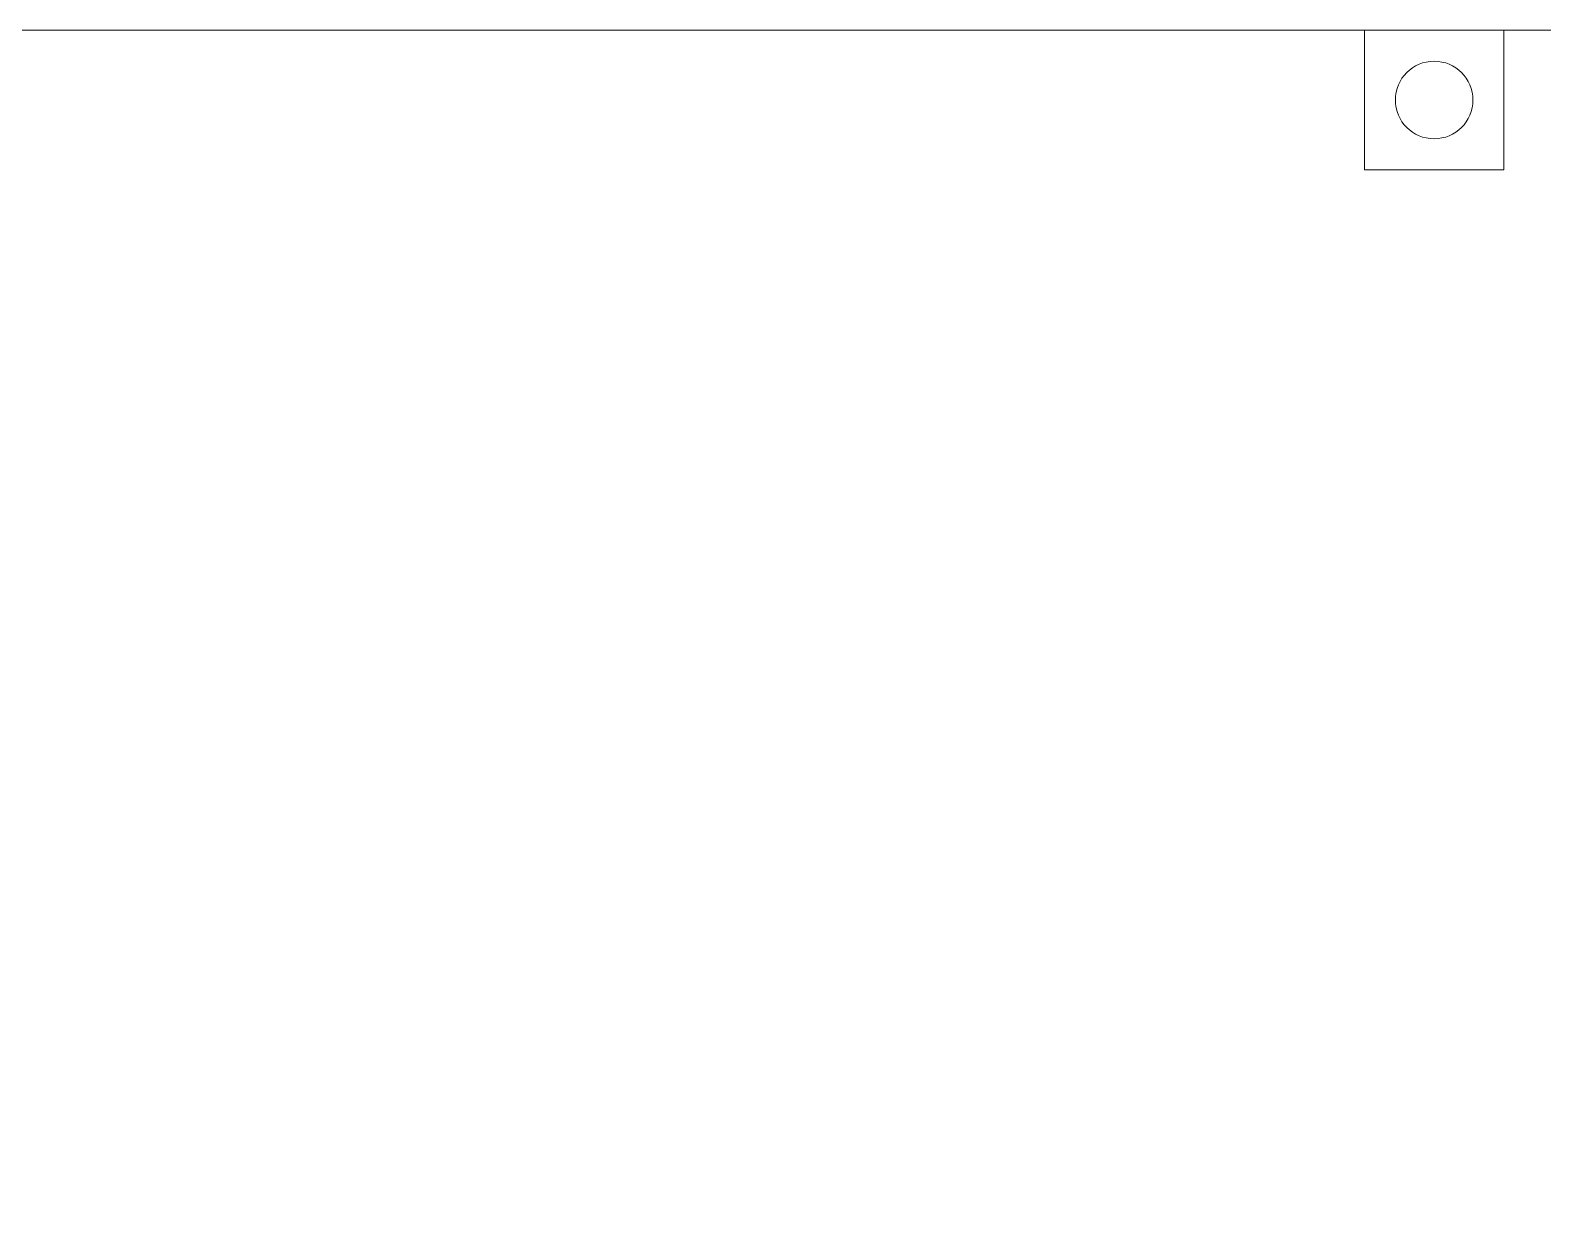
# Model space of a CAD drawing. Header units: millimetres. Extents: x 4003075 to 5615882, y 1445368 to 2591247.
# Drawn here: x 5463125 to 5465075, y 2456244 to 2457768 of the extents above; entities that cross this region are included whole.
import ezdxf

# ---------------------------------------------------------------- set-up
doc = ezdxf.new("R2010")
doc.units = ezdxf.units.MM
doc.layers.add('XR-평면도$0$A-ELEV-LIN3', color=9, linetype='Continuous', lineweight=18)
doc.layers.add('XR-평면도$0$A-XXXX-HID', color=9, linetype='Continuous', lineweight=18)

# ---------------------------------------------------------------- blocks, each defined once
blk = doc.blocks.new('XR-평면도$0$b1')
at = {"layer": 'XR-평면도$0$A-XXXX-HID'}
blk.add_lwpolyline([(0, 180), (180, 180), (180, 0), (0, 0), (0, 180)], dxfattribs=at)
blk.add_circle((90, 90), 50, dxfattribs=at)
blk = doc.blocks.new('XR-평면도$0$스크린+범퍼_기준층(도크레밸러)')
at = {"xscale": -0.9999999999999998, "rotation": 270}
blk.add_blockref('XR-평면도$0$b1', (600, -10450), dxfattribs=at)

msp = doc.modelspace()

# ---------------------------------------------------------------- linework, layer by layer
at = {"layer": 'XR-평면도$0$A-ELEV-LIN3'}
for points in [[(5443125, 2457767.6), (5483575, 2457767.6), (5483575, 2450767.6), (5488025, 2450767.6), (5488025, 2446467.6), (5486925, 2446467.6), (5486925, 2444767.6), (5488225, 2444767.6), (5488225, 2445367.6), (5498075, 2445367.6), (5498075, 2444767.6), (5498375, 2444767.6), (5498375, 2430267.6)], [(5443125, 2457767.6), (5483575, 2457767.6), (5483575, 2450767.6), (5488025, 2450767.6), (5488025, 2446467.6), (5486925, 2446467.6), (5486925, 2444767.6), (5488225, 2444767.6), (5488225, 2445367.6), (5498075, 2445367.6), (5498075, 2444767.6), (5498375.1, 2444767.6), (5498375.1, 2430267.6)], [(5443125, 2457767.6), (5483575, 2457767.6), (5483575, 2450767.6), (5488025, 2450767.6), (5488025, 2446467.6), (5486925, 2446467.6), (5486925, 2444767.6), (5488225, 2444767.6), (5488225, 2445367.6), (5498075, 2445367.6), (5498075, 2444767.6), (5498375.1, 2444767.6), (5498375.1, 2430267.6)]]:
    msp.add_lwpolyline(points, dxfattribs=at)

# ---------------------------------------------------------------- block references
at = {"xscale": -1, "rotation": 90}
msp.add_blockref('XR-평면도$0$스크린+범퍼_기준층(도크레밸러)', (5454575, 2458367.6), dxfattribs=at)
msp.add_blockref('XR-평면도$0$스크린+범퍼_기준층(도크레밸러)', (5454575, 2458367.6), dxfattribs=at)
msp.add_blockref('XR-평면도$0$스크린+범퍼_기준층(도크레밸러)', (5454575, 2458367.6), dxfattribs=at)

doc.saveas('drawing.dxf')
